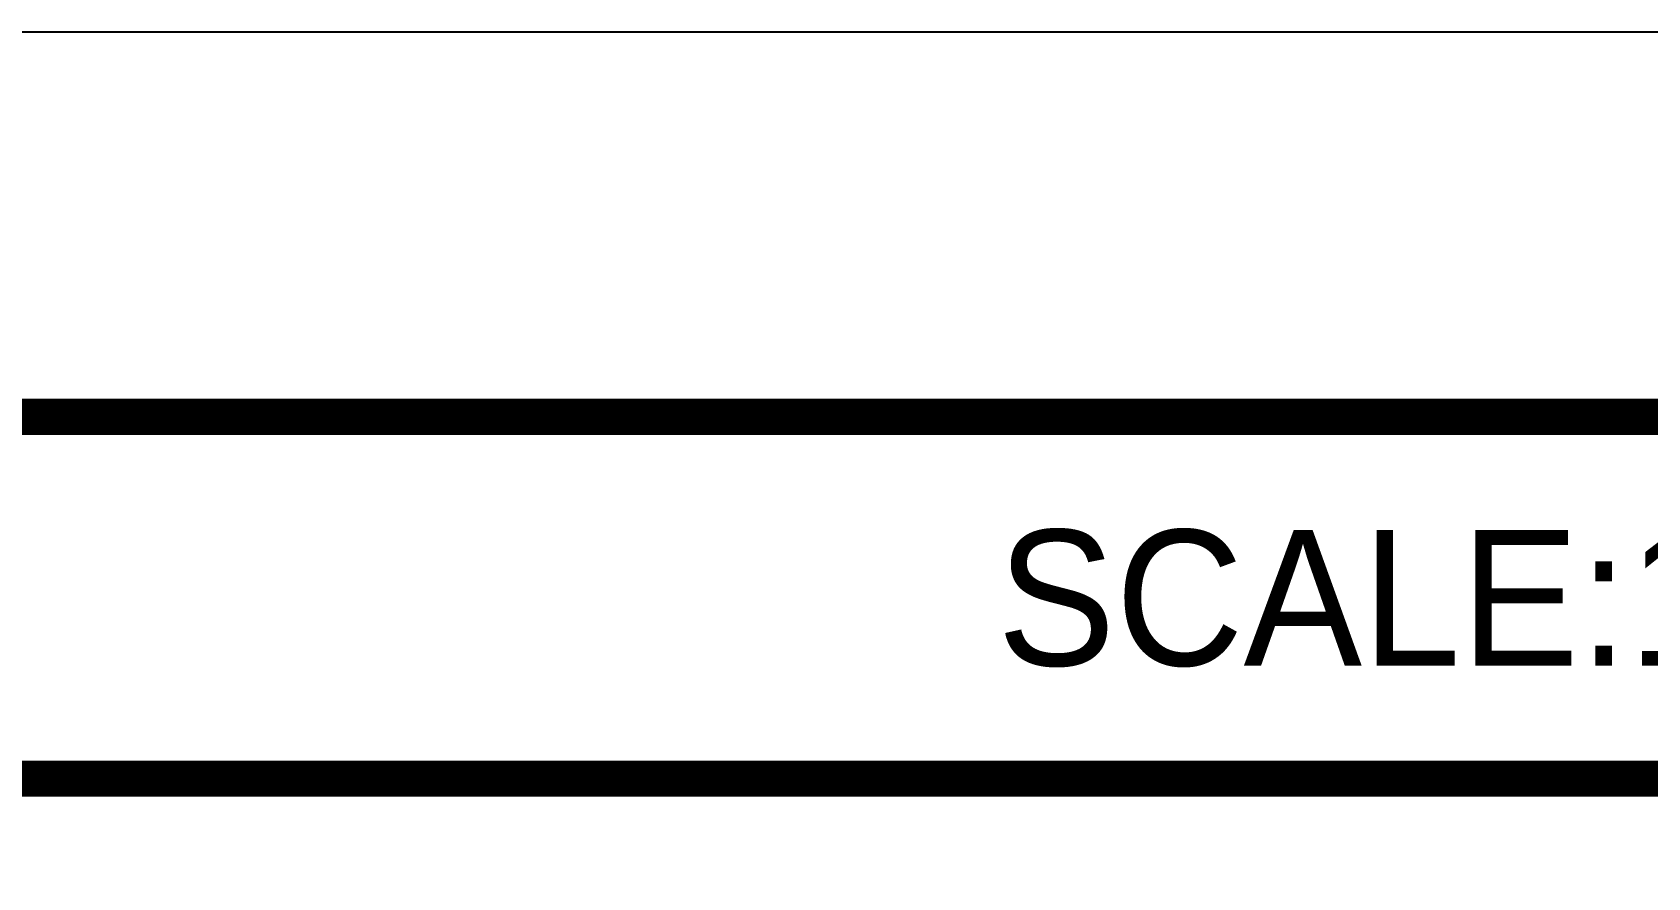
# Model space of a CAD drawing. Header units: millimetres. Extents: x 0 to 25200, y 0 to 17820.
# Drawn here: x 21784 to 23927, y 16699 to 17820 of the extents above; entities that cross this region are included whole.
import ezdxf
from ezdxf.enums import TextEntityAlignment as Align

# ---------------------------------------------------------------- set-up
doc = ezdxf.new("R2010")
doc.units = ezdxf.units.MM
doc.header["$LTSCALE"] = 100
doc.header["$MEASUREMENT"] = 0
doc.layers.add('TB-FORM', color=7, linetype='Continuous')
doc.layers.add('TB-TEXT', color=4, linetype='Continuous')
doc.styles.add('DH-TITLE', font='')
doc.styles.get('DH-TITLE').set_extended_font_data('HY울릉도M')

msp = doc.modelspace()

# ---------------------------------------------------------------- linework, layer by layer
at = {"layer": 'TB-FORM', "color": 251}
for points in [[(12600, 0), (25200, 0), (25200, 17820), (12600, 17820)], [(13200, 510), (24600, 510), (24600, 17310), (13200, 17310)]]:
    msp.add_lwpolyline(points, close=True, dxfattribs=at)
at = {"layer": 'TB-FORM', "const_width": 48}
for points in [[(13200, 17310), (24600, 17310)], [(13200, 16830), (24600, 16830)]]:
    msp.add_lwpolyline(points, dxfattribs=at)

# ---------------------------------------------------------------- texts
at = {"layer": 'TB-TEXT', "style": 'DH-TITLE'}
msp.add_text('SCALE:1/60', height=180, dxfattribs=at).set_placement((24360, 17070), align=Align.MIDDLE_RIGHT)

doc.saveas('drawing.dxf')
